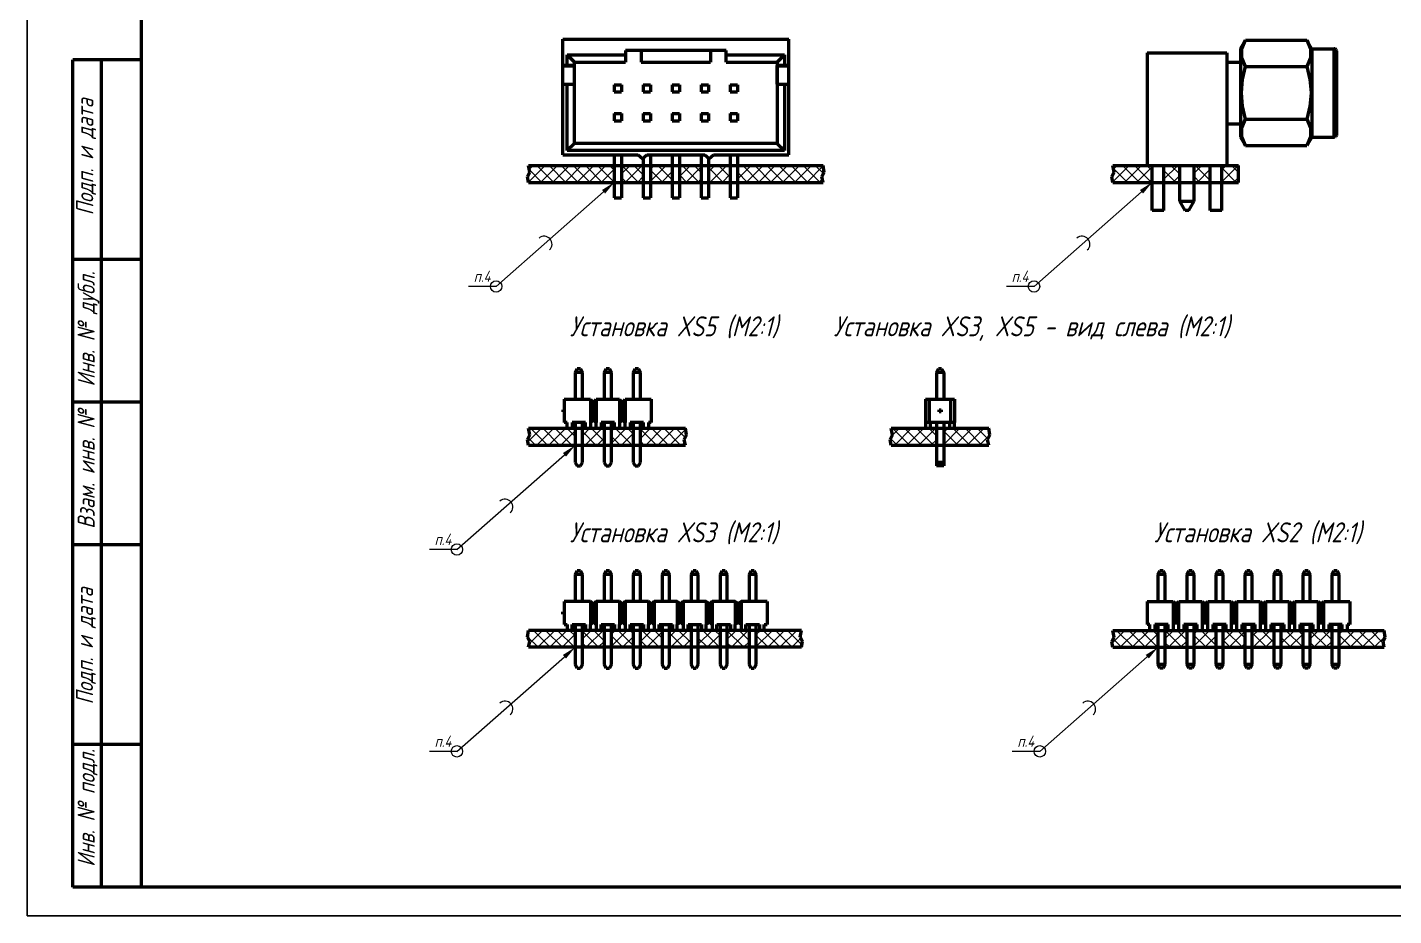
# Model space of a CAD drawing. Extents: x 260 to 1101, y 70 to 664.
# Drawn here: x 260 to 499.5, y 70 to 225.7 of the extents above; entities that cross this region are included whole.
import ezdxf

# ---------------------------------------------------------------- set-up
doc = ezdxf.new("R2010")
doc.units = 0
doc.header["$MEASUREMENT"] = 0
doc.layers.get('0').update_dxf_attribs({"linetype": 'CONTINUOUS', "lineweight": 15})
doc.layers.add('KONTUR', color=7, linetype='CONTINUOUS')
for name, color, linetype, lineweight in [('Основная', 7, 'CONTINUOUS', 50), ('текст', 7, 'CONTINUOUS', 30), ('тонкая', 7, 'CONTINUOUS', 20)]:
    doc.layers.add(name, color=color, linetype=linetype, lineweight=lineweight)
doc.styles.add('GOST type A0', font='', dxfattribs={"oblique": 15, "height": 3.5})
doc.styles.get('GOST type A0').set_extended_font_data('GOST type A')

msp = doc.modelspace()

# ---------------------------------------------------------------- hatches: boundary and pattern name
h = msp.add_hatch()
h.set_pattern_fill('ANSI37', color=256, scale=12)
h.set_pattern_definition([(45, (-1, -18.7868), (-1.06066, 1.06066), []), (135, (-1, -18.7868), (-1.06066, -1.06066), [])])
h.paths.add_polyline_path([(347.885, 201.503), (348.085, 200.343), (347.685, 199.543), (347.885, 198.543), (362.902, 198.543), (362.902, 201.503)])
h.paths.add_polyline_path([(367.982, 201.503), (364.172, 201.503), (364.172, 198.543), (367.982, 198.543)])
h.paths.add_polyline_path([(373.062, 201.503), (369.252, 201.503), (369.252, 198.543), (373.062, 198.543)])
h.paths.add_polyline_path([(378.142, 198.543), (378.142, 201.503), (374.332, 201.503), (374.332, 198.543)])
h.paths.add_polyline_path([(383.222, 198.543), (383.222, 201.503), (379.412, 201.503), (379.412, 198.543)])
h.paths.add_polyline_path([(399.509, 198.543), (399.309, 199.543), (399.709, 200.343), (399.509, 201.503), (384.492, 201.503), (384.492, 198.543)])
h = msp.add_hatch()
h.set_pattern_fill('ANSI37', color=256, scale=12)
h.set_pattern_definition([(45, (-14.0941, -32.4351), (-1.06066, 1.06066), []), (135, (-14.0941, -32.4351), (-1.06066, -1.06066), [])])
h.paths.add_polyline_path([(457.207, 198.543), (457.207, 201.503), (450.307, 201.503), (450.507, 200.343), (450.107, 199.543), (450.307, 198.543)])
h.paths.add_polyline_path([(462.037, 198.543), (462.037, 201.503), (459.247, 201.503), (459.247, 198.543)])
h.paths.add_polyline_path([(467.367, 201.503), (464.577, 201.503), (464.577, 198.543), (467.367, 198.543)])
h.paths.add_polyline_path([(472.307, 198.543), (472.307, 201.503), (469.407, 201.503), (469.407, 198.543)])
h = msp.add_hatch()
h.set_pattern_fill('ANSI37', color=256, scale=12)
h.set_pattern_definition([(45, (-8.2495, -20.5353), (-1.06066, 1.06066), []), (135, (-8.2495, -20.5353), (-1.06066, -1.06066), [])])
h.paths.add_polyline_path([(356.044, 152.474), (356.044, 155.434), (347.885, 155.434), (348.085, 154.274), (347.685, 153.474), (347.885, 152.474)])
h.paths.add_polyline_path([(361.124, 155.434), (357.314, 155.434), (357.314, 152.474), (361.124, 152.474)])
h.paths.add_polyline_path([(366.204, 152.474), (366.204, 155.434), (362.394, 155.434), (362.394, 152.474)])
h.paths.add_polyline_path([(375.379, 152.474), (375.179, 153.474), (375.579, 154.274), (375.379, 155.434), (367.474, 155.434), (367.474, 152.474)])
h = msp.add_hatch()
h.set_pattern_fill('ANSI37', color=256, scale=12)
h.set_pattern_definition([(45, (-37.4381, -21.2508), (-1.06066, 1.06066), []), (135, (-37.4381, -21.2508), (-1.06066, -1.06066), [])])
h.paths.add_polyline_path([(419.375, 152.474), (419.375, 155.434), (411.47, 155.434), (411.67, 154.274), (411.27, 153.474), (411.47, 152.474)])
h.paths.add_polyline_path([(428.55, 152.474), (428.35, 153.474), (428.75, 154.274), (428.55, 155.434), (420.645, 155.434), (420.645, 152.474)])
h = msp.add_hatch()
h.set_pattern_fill('ANSI37', color=256, scale=12)
h.set_pattern_definition([(45, (-0.4955, -5.9655), (-1.06066, 1.06066), []), (135, (-0.4955, -5.9655), (-1.06066, -1.06066), [])])
h.paths.add_polyline_path([(395.699, 117.044), (395.899, 118.044), (395.499, 118.844), (395.699, 120.004), (387.794, 120.004), (387.794, 117.044)])
h.paths.add_polyline_path([(382.714, 117.044), (386.524, 117.044), (386.524, 120.004), (382.714, 120.004)])
h.paths.add_polyline_path([(377.634, 117.044), (381.444, 117.044), (381.444, 120.004), (377.634, 120.004)])
h.paths.add_polyline_path([(376.364, 117.044), (376.364, 120.004), (372.554, 120.004), (372.554, 117.044)])
h.paths.add_polyline_path([(371.284, 117.044), (371.284, 120.004), (367.474, 120.004), (367.474, 117.044)])
h.paths.add_polyline_path([(362.394, 117.044), (366.204, 117.044), (366.204, 120.004), (362.394, 120.004)])
h.paths.add_polyline_path([(357.314, 117.044), (361.124, 117.044), (361.124, 120.004), (357.314, 120.004)])
h.paths.add_polyline_path([(356.044, 117.044), (356.044, 120.004), (347.885, 120.004), (347.685, 118.844), (348.085, 118.044), (347.885, 117.044)])
h = msp.add_hatch()
h.set_pattern_fill('ANSI37', color=256, scale=12)
h.set_pattern_definition([(45, (101.6732, -33.4655), (-1.06066, 1.06066), []), (135, (101.6732, -33.4655), (-1.06066, -1.06066), [])])
h.paths.add_polyline_path([(458.212, 117.044), (458.212, 120.004), (450.307, 120.004), (450.507, 118.844), (450.107, 118.044), (450.307, 117.044)])
h.paths.add_polyline_path([(463.292, 117.044), (463.292, 120.004), (459.482, 120.004), (459.482, 117.044)])
h.paths.add_polyline_path([(468.372, 117.044), (468.372, 120.004), (464.562, 120.004), (464.562, 117.044)])
h.paths.add_polyline_path([(473.452, 117.044), (473.452, 120.004), (469.642, 120.004), (469.642, 117.044)])
h.paths.add_polyline_path([(478.532, 117.044), (478.532, 120.004), (474.722, 120.004), (474.722, 117.044)])
h.paths.add_polyline_path([(483.612, 117.044), (483.612, 120.004), (479.802, 120.004), (479.802, 117.044)])
h.paths.add_polyline_path([(488.692, 117.044), (488.692, 120.004), (484.882, 120.004), (484.882, 117.044)])
h.paths.add_polyline_path([(497.867, 117.044), (497.667, 118.044), (498.067, 118.844), (497.867, 120.004), (489.962, 120.004), (489.962, 117.044)])

# ---------------------------------------------------------------- linework, layer by layer
for p, q in [((342.178, 180.298), (361.025, 196.891)), ((436.484, 180.298), (455.331, 196.891)), ((342.178, 180.298), (337.338, 180.298)), ((436.484, 180.298), (431.644, 180.298)), ((335.32, 134.193), (354.167, 150.785)), ((335.32, 134.193), (330.48, 134.193)), ((335.32, 98.8), (354.167, 115.392)), ((437.489, 98.8), (456.336, 115.392)), ((335.32, 98.8), (330.48, 98.8)), ((437.489, 98.8), (432.649, 98.8))]:
    msp.add_line(p, q)
for centre in [(342.178, 180.298), (436.484, 180.298), (335.32, 134.193), (335.32, 98.8), (437.489, 98.8)]:
    msp.add_circle(centre, 1)
for centre in [(350.613, 187.724), (444.919, 187.724), (343.755, 141.619), (343.755, 106.226), (445.924, 106.226)]:
    msp.add_arc(centre, 1.371, 311.36007, 131.36007)
for points in [[(361.301, 196.578), (360.75, 197.204), (362.902, 198.543)], [(455.606, 196.578), (455.056, 197.204), (457.207, 198.543)], [(354.443, 150.472), (353.892, 151.098), (356.044, 152.437)], [(354.443, 115.079), (353.892, 115.705), (356.044, 117.044)], [(456.611, 115.079), (456.061, 115.705), (458.212, 117.044)]]:
    msp.add_solid(points)
at = {"layer": 'KONTUR'}
for p, q in [((260, 70), (260, 664)), ((1101, 70), (260, 70))]:
    msp.add_line(p, q, dxfattribs=at)
at = {"layer": 'Основная'}
for p, q in [((280, 115), (280, 659)), ((353.885, 223.663), (393.509, 223.663)), ((353.885, 219.091), (353.885, 223.663)), ((393.509, 219.091), (393.509, 223.663)), ((472.707, 221.973), (473.566, 223.46)), ((472.939, 221.93), (473.566, 223.46)), ((473.566, 223.46), (484.329, 223.46)), ((484.329, 223.46), (484.954, 221.935)), ((485.187, 221.973), (484.329, 223.46)), ((355.917, 219.599), (354.647, 220.869)), ((354.647, 219.091), (354.647, 220.869)), ((354.647, 220.869), (364.858, 220.869)), ((364.858, 221.631), (364.858, 220.869)), ((382.536, 221.631), (364.858, 221.631)), ((364.858, 220.869), (364.858, 219.599)), ((367.601, 221.631), (367.601, 219.599)), ((379.793, 221.631), (379.793, 219.599)), ((382.536, 220.869), (382.536, 221.631)), ((382.536, 219.599), (382.536, 220.869)), ((382.536, 220.869), (392.747, 220.869)), ((391.477, 219.599), (392.747, 220.869)), ((392.747, 220.869), (392.747, 219.091)), ((456.307, 221.223), (456.307, 201.503)), ((456.307, 221.223), (470.307, 221.223)), ((470.307, 221.223), (470.307, 201.503)), ((472.707, 221.973), (472.707, 221.709)), ((472.707, 221.709), (472.707, 220.935)), ((472.707, 220.935), (472.707, 219.703)), ((472.941, 220.368), (472.939, 221.93)), ((484.954, 221.935), (484.956, 220.373)), ((485.187, 221.973), (485.187, 221.709)), ((485.187, 221.973), (489.107, 221.973)), ((485.187, 221.709), (485.187, 220.935)), ((485.187, 220.935), (485.187, 219.703)), ((489.211, 221.959), (489.107, 221.973)), ((489.107, 221.709), (489.107, 221.973)), ((489.107, 220.935), (489.107, 221.709)), ((489.107, 219.703), (489.107, 220.935)), ((489.307, 221.919), (489.211, 221.959)), ((489.39, 221.856), (489.307, 221.919)), ((489.454, 221.773), (489.39, 221.856)), ((489.494, 221.676), (489.454, 221.773)), ((489.507, 221.573), (489.494, 221.676)), ((489.507, 221.573), (489.507, 221.322)), ((489.507, 221.322), (489.507, 220.588)), ((489.507, 220.588), (489.507, 219.42)), ((268, 75), (268, 220)), ((280, 220), (268, 220)), ((273, 75), (273, 220)), ((353.885, 218.918), (353.885, 219.091)), ((353.885, 219.091), (354.647, 219.091)), ((355.917, 218.918), (353.885, 218.918)), ((353.885, 215.743), (353.885, 218.918)), ((355.917, 219.024), (354.647, 219.091)), ((355.917, 219.599), (364.858, 219.599)), ((355.917, 219.024), (355.917, 219.599)), ((355.917, 215.743), (355.917, 219.024)), ((355.917, 218.918), (355.917, 219.024)), ((355.917, 215.743), (355.917, 218.918)), ((367.601, 219.599), (379.793, 219.599)), ((382.536, 219.599), (391.477, 219.599)), ((391.477, 219.599), (391.477, 219.024)), ((392.747, 219.091), (391.477, 219.024)), ((391.477, 218.918), (391.477, 219.024)), ((391.477, 219.024), (391.477, 215.743)), ((393.509, 218.918), (391.477, 218.918)), ((391.477, 215.743), (391.477, 218.918)), ((392.747, 219.091), (393.509, 219.091)), ((393.509, 218.918), (393.509, 219.091)), ((393.509, 215.743), (393.509, 218.918)), ((470.307, 219.623), (472.707, 219.623)), ((472.707, 219.703), (472.707, 218.098)), ((472.707, 218.098), (472.707, 216.229)), ((473.566, 218.842), (472.941, 220.368)), ((473.046, 216.567), (473.566, 218.842)), ((473.566, 218.842), (484.329, 218.842)), ((484.956, 220.373), (484.329, 218.842)), ((484.329, 218.842), (484.849, 216.567)), ((485.187, 219.703), (485.187, 218.098)), ((485.187, 218.098), (485.187, 216.229)), ((489.107, 218.098), (489.107, 219.703)), ((489.107, 216.229), (489.107, 218.098)), ((489.507, 219.42), (489.507, 217.898)), ((353.885, 215.743), (354.647, 215.743)), ((353.885, 203.343), (353.885, 215.743)), ((354.647, 215.743), (355.917, 215.743)), ((354.647, 204.105), (354.647, 215.743)), ((355.917, 205.375), (355.917, 215.743)), ((362.902, 215.662), (364.172, 215.662)), ((362.902, 215.662), (362.902, 214.392)), ((364.172, 215.662), (364.172, 214.392)), ((367.982, 215.662), (369.252, 215.662)), ((367.982, 215.662), (367.982, 214.392)), ((369.252, 215.662), (369.252, 214.392)), ((373.062, 215.662), (374.332, 215.662)), ((373.062, 215.662), (373.062, 214.392)), ((374.332, 215.662), (374.332, 214.392)), ((378.142, 215.662), (379.412, 215.662)), ((378.142, 215.662), (378.142, 214.392)), ((379.412, 215.662), (379.412, 214.392)), ((383.222, 215.662), (384.492, 215.662)), ((383.222, 215.662), (383.222, 214.392)), ((384.492, 215.662), (384.492, 214.392)), ((391.477, 215.743), (391.477, 205.375)), ((391.477, 215.743), (392.747, 215.743)), ((392.747, 215.743), (393.509, 215.743)), ((392.747, 215.743), (392.747, 204.105)), ((393.509, 203.343), (393.509, 215.743)), ((472.707, 216.229), (472.707, 214.223)), ((472.852, 214.223), (473.046, 216.567)), ((484.849, 216.567), (485.043, 214.223)), ((485.187, 216.229), (485.187, 214.223)), ((489.107, 214.223), (489.107, 216.229)), ((489.507, 217.898), (489.507, 216.125)), ((489.507, 216.125), (489.507, 214.223)), ((362.902, 214.392), (364.172, 214.392)), ((367.982, 214.392), (369.252, 214.392)), ((373.062, 214.392), (374.332, 214.392)), ((378.142, 214.392), (379.412, 214.392)), ((383.222, 214.392), (384.492, 214.392)), ((472.707, 214.223), (472.707, 212.217)), ((472.707, 214.223), (472.852, 214.223)), ((473.043, 211.896), (472.852, 214.223)), ((485.043, 214.223), (484.852, 211.896)), ((485.187, 214.223), (485.043, 214.223)), ((485.187, 214.223), (485.043, 214.223)), ((485.187, 214.223), (485.187, 212.217)), ((489.107, 212.217), (489.107, 214.223)), ((489.107, 214.223), (489.211, 214.223)), ((489.307, 214.223), (489.494, 214.223)), ((489.507, 214.223), (489.507, 212.321)), ((472.707, 212.217), (472.707, 210.348)), ((473.566, 209.604), (473.043, 211.896)), ((484.852, 211.896), (484.329, 209.604)), ((485.187, 212.217), (485.187, 210.348)), ((489.107, 210.348), (489.107, 212.217)), ((489.507, 212.321), (489.507, 210.548)), ((362.902, 210.582), (364.172, 210.582)), ((362.902, 210.582), (362.902, 209.312)), ((362.902, 209.312), (364.172, 209.312)), ((364.172, 210.582), (364.172, 209.312)), ((367.982, 210.582), (369.252, 210.582)), ((367.982, 210.582), (367.982, 209.312)), ((367.982, 209.312), (369.252, 209.312)), ((369.252, 210.582), (369.252, 209.312)), ((373.062, 210.582), (374.332, 210.582)), ((373.062, 210.582), (373.062, 209.312)), ((373.062, 209.312), (374.332, 209.312)), ((374.332, 210.582), (374.332, 209.312)), ((378.142, 210.582), (379.412, 210.582)), ((378.142, 210.582), (378.142, 209.312)), ((378.142, 209.312), (379.412, 209.312)), ((379.412, 210.582), (379.412, 209.312)), ((383.222, 210.582), (384.492, 210.582)), ((383.222, 210.582), (383.222, 209.312)), ((383.222, 209.312), (384.492, 209.312)), ((384.492, 210.582), (384.492, 209.312)), ((470.307, 208.823), (472.707, 208.823)), ((472.707, 210.348), (472.707, 208.743)), ((472.707, 208.743), (472.707, 207.511)), ((472.939, 208.073), (473.566, 209.604)), ((473.566, 209.604), (484.329, 209.604)), ((484.329, 209.604), (484.954, 208.078)), ((485.187, 210.348), (485.187, 208.743)), ((485.187, 208.743), (485.187, 207.511)), ((489.107, 208.743), (489.107, 210.348)), ((489.107, 207.511), (489.107, 208.743)), ((489.507, 210.548), (489.507, 209.026)), ((489.507, 209.026), (489.507, 207.858)), ((472.707, 207.511), (472.707, 206.737)), ((472.707, 206.737), (472.707, 206.473)), ((472.707, 206.473), (473.566, 204.985)), ((472.941, 206.511), (472.939, 208.073)), ((473.566, 204.985), (472.941, 206.511)), ((484.956, 206.516), (484.329, 204.985)), ((485.187, 206.473), (484.329, 204.985)), ((484.954, 208.078), (484.956, 206.516)), ((485.187, 207.511), (485.187, 206.737)), ((485.187, 206.737), (485.187, 206.473)), ((485.187, 206.473), (489.107, 206.473)), ((489.107, 206.737), (489.107, 207.511)), ((489.107, 206.473), (489.107, 206.737)), ((489.211, 206.486), (489.107, 206.473)), ((489.307, 206.526), (489.211, 206.486)), ((489.39, 206.59), (489.307, 206.526)), ((489.454, 206.673), (489.39, 206.59)), ((489.494, 206.769), (489.454, 206.673)), ((489.507, 206.873), (489.494, 206.769)), ((489.507, 207.858), (489.507, 207.123)), ((489.507, 207.123), (489.507, 206.873)), ((355.917, 205.375), (354.647, 204.105)), ((392.747, 204.105), (354.647, 204.105)), ((391.477, 205.375), (355.917, 205.375)), ((391.477, 205.375), (392.747, 204.105)), ((473.566, 204.985), (484.329, 204.985)), ((347.885, 201.503), (399.509, 201.503)), ((348.085, 200.343), (347.885, 201.503)), ((353.885, 203.343), (367.093, 203.343)), ((362.902, 203.343), (362.902, 201.503)), ((362.902, 201.503), (362.902, 195.85)), ((364.172, 203.343), (364.172, 201.503)), ((364.172, 201.503), (364.172, 195.85)), ((367.093, 203.343), (367.855, 202.708)), ((367.855, 202.708), (368.617, 203.343)), ((367.982, 202.814), (367.982, 201.503)), ((367.982, 201.503), (367.982, 195.85)), ((368.617, 203.343), (378.777, 203.343)), ((369.252, 203.343), (369.252, 201.503)), ((369.252, 201.503), (369.252, 195.85)), ((373.062, 203.343), (373.062, 201.503)), ((373.062, 201.503), (373.062, 195.85)), ((374.332, 203.343), (374.332, 201.503)), ((374.332, 201.503), (374.332, 195.85)), ((378.142, 203.343), (378.142, 201.503)), ((378.142, 201.503), (378.142, 195.85)), ((378.777, 203.343), (379.539, 202.708)), ((379.412, 202.814), (379.412, 201.503)), ((379.412, 201.503), (379.412, 195.85)), ((379.539, 202.708), (380.301, 203.343)), ((380.301, 203.343), (393.509, 203.343)), ((383.222, 203.343), (383.222, 201.503)), ((383.222, 201.503), (383.222, 195.85)), ((384.492, 203.343), (384.492, 201.503)), ((384.492, 201.503), (384.492, 195.85)), ((399.709, 200.343), (399.509, 201.503)), ((450.307, 201.503), (472.307, 201.503)), ((450.507, 200.343), (450.307, 201.503)), ((457.207, 193.623), (457.207, 201.503)), ((459.247, 193.623), (459.247, 201.503)), ((462.037, 195.223), (462.037, 201.503)), ((464.577, 195.223), (464.577, 201.503)), ((467.367, 193.623), (467.367, 201.503)), ((469.407, 193.623), (469.407, 201.503)), ((472.307, 198.543), (472.307, 201.503)), ((347.685, 199.543), (348.085, 200.343)), ((347.885, 198.543), (347.685, 199.543)), ((399.309, 199.543), (399.709, 200.343)), ((399.509, 198.543), (399.309, 199.543)), ((450.107, 199.543), (450.507, 200.343)), ((450.307, 198.543), (450.107, 199.543)), ((347.885, 198.543), (399.509, 198.543)), ((450.307, 198.543), (472.307, 198.543)), ((362.902, 195.85), (364.172, 195.85)), ((367.982, 195.85), (369.252, 195.85)), ((373.062, 195.85), (374.332, 195.85)), ((378.142, 195.85), (379.412, 195.85)), ((383.222, 195.85), (384.492, 195.85)), ((462.037, 195.223), (462.081, 195.223)), ((462.961, 193.623), (462.037, 195.223)), ((462.081, 195.223), (462.208, 195.223)), ((462.208, 195.223), (462.409, 195.223)), ((462.409, 195.223), (462.672, 195.223)), ((462.672, 195.223), (462.979, 195.223)), ((462.979, 195.223), (463.307, 195.223)), ((463.307, 195.223), (463.636, 195.223)), ((463.636, 195.223), (463.942, 195.223)), ((463.654, 193.623), (464.577, 195.223)), ((463.942, 195.223), (464.205, 195.223)), ((464.205, 195.223), (464.407, 195.223)), ((464.407, 195.223), (464.534, 195.223)), ((464.534, 195.223), (464.577, 195.223)), ((459.247, 193.623), (457.207, 193.623)), ((462.973, 193.623), (462.961, 193.623)), ((463.008, 193.623), (462.973, 193.623)), ((463.063, 193.623), (463.008, 193.623)), ((463.134, 193.623), (463.063, 193.623)), ((463.218, 193.623), (463.134, 193.623)), ((463.307, 193.623), (463.218, 193.623)), ((463.397, 193.623), (463.307, 193.623)), ((463.481, 193.623), (463.397, 193.623)), ((463.552, 193.623), (463.481, 193.623)), ((463.607, 193.623), (463.552, 193.623)), ((463.642, 193.623), (463.607, 193.623)), ((463.654, 193.623), (463.642, 193.623)), ((469.407, 193.623), (467.367, 193.623)), ((280, 185), (268, 185)), ((356.396, 165.848), (356.044, 165.239)), ((356.962, 165.848), (356.396, 165.848)), ((357.314, 165.239), (356.962, 165.848)), ((361.476, 165.848), (361.124, 165.239)), ((362.042, 165.848), (361.476, 165.848)), ((362.394, 165.239), (362.042, 165.848)), ((366.556, 165.848), (366.204, 165.239)), ((367.122, 165.848), (366.556, 165.848)), ((367.474, 165.239), (367.122, 165.848)), ((419.375, 165.239), (419.727, 165.848)), ((420.294, 165.848), (419.727, 165.848)), ((420.294, 165.848), (420.645, 165.239)), ((356.044, 165.239), (356.044, 160.514)), ((357.314, 165.239), (356.044, 165.239)), ((357.314, 160.514), (357.314, 165.239)), ((362.394, 165.239), (361.124, 165.239)), ((361.124, 165.239), (361.124, 160.514)), ((362.394, 160.514), (362.394, 165.239)), ((366.204, 165.239), (366.204, 160.514)), ((367.474, 165.239), (366.204, 165.239)), ((367.474, 160.514), (367.474, 165.239)), ((419.375, 165.239), (419.375, 160.514)), ((420.645, 165.239), (419.375, 165.239)), ((420.645, 165.239), (420.645, 160.514)), ((354.139, 160.514), (354.139, 156.45)), ((354.139, 160.514), (358.711, 160.514)), ((358.711, 160.514), (358.711, 156.45)), ((358.711, 160.514), (358.958, 160.266)), ((359.479, 160.266), (359.727, 160.514)), ((359.727, 160.514), (363.791, 160.514)), ((359.727, 160.514), (359.727, 156.45)), ((363.791, 160.514), (363.791, 156.45)), ((363.791, 160.514), (364.038, 160.266)), ((364.559, 160.266), (364.807, 160.514)), ((364.807, 160.514), (369.379, 160.514)), ((364.807, 160.514), (364.807, 156.45)), ((369.379, 160.514), (369.379, 156.45)), ((417.47, 160.514), (417.47, 156.45)), ((417.47, 160.514), (418.131, 160.514)), ((418.131, 160.514), (419.375, 160.514)), ((418.131, 160.514), (421.89, 160.514)), ((418.131, 160.514), (418.131, 156.45)), ((420.645, 160.514), (421.89, 160.514)), ((421.89, 156.45), (421.89, 160.514)), ((421.89, 160.514), (422.55, 160.514)), ((422.55, 160.514), (422.55, 156.45)), ((280, 160), (268, 160)), ((353.885, 158.662), (353.885, 158.303)), ((354.139, 158.662), (353.885, 158.662)), ((354.139, 158.303), (353.885, 158.303)), ((358.958, 160.266), (358.958, 156.698)), ((358.958, 160.266), (359.219, 160.006)), ((359.219, 160.006), (359.479, 160.266)), ((359.479, 160.266), (359.479, 156.698)), ((364.038, 160.266), (364.038, 156.698)), ((364.038, 160.266), (364.299, 160.006)), ((364.299, 160.006), (364.559, 160.266)), ((364.559, 160.266), (364.559, 156.698)), ((419.838, 158.303), (419.838, 158.662)), ((419.838, 158.662), (420.183, 158.662)), ((420.183, 158.303), (419.838, 158.303)), ((420.183, 158.662), (420.183, 158.303)), ((354.64, 156.45), (354.139, 156.45)), ((354.64, 155.434), (354.64, 156.45)), ((357.853, 156.45), (355.504, 156.45)), ((355.504, 156.45), (355.504, 155.434)), ((356.044, 156.45), (356.044, 155.434)), ((357.314, 155.434), (357.314, 156.45)), ((357.853, 155.434), (357.853, 156.45)), ((358.958, 156.698), (358.711, 156.45)), ((358.711, 156.45), (358.711, 155.434)), ((359.219, 156.958), (358.958, 156.698)), ((359.479, 156.698), (359.219, 156.958)), ((359.727, 156.45), (359.479, 156.698)), ((359.727, 155.434), (359.727, 156.45)), ((360.584, 156.45), (360.584, 155.434)), ((362.933, 156.45), (360.584, 156.45)), ((361.124, 156.45), (361.124, 155.434)), ((362.394, 155.434), (362.394, 156.45)), ((362.933, 155.434), (362.933, 156.45)), ((364.038, 156.698), (363.791, 156.45)), ((363.791, 156.45), (363.791, 155.434)), ((364.299, 156.958), (364.038, 156.698)), ((364.559, 156.698), (364.299, 156.958)), ((364.807, 156.45), (364.559, 156.698)), ((364.807, 155.434), (364.807, 156.45)), ((365.664, 156.45), (365.664, 155.434)), ((368.013, 156.45), (365.664, 156.45)), ((366.204, 156.45), (366.204, 155.434)), ((367.474, 155.434), (367.474, 156.45)), ((368.013, 155.434), (368.013, 156.45)), ((368.877, 156.45), (368.877, 155.434)), ((369.379, 156.45), (368.877, 156.45)), ((417.47, 156.45), (417.47, 155.434)), ((418.131, 156.45), (417.47, 156.45)), ((421.89, 156.45), (418.131, 156.45)), ((418.334, 155.434), (418.334, 156.45)), ((419.375, 156.45), (419.375, 155.434)), ((420.645, 156.45), (420.645, 155.434)), ((421.687, 156.45), (421.687, 155.434)), ((422.55, 156.45), (421.89, 156.45)), ((422.55, 155.434), (422.55, 156.45)), ((347.685, 153.474), (348.085, 154.274)), ((347.885, 152.474), (347.685, 153.474)), ((347.885, 155.434), (375.379, 155.434)), ((348.085, 154.274), (347.885, 155.434)), ((356.044, 155.434), (356.044, 149.44)), ((357.314, 149.44), (357.314, 155.434)), ((361.124, 155.434), (361.124, 149.44)), ((362.394, 149.44), (362.394, 155.434)), ((366.204, 155.434), (366.204, 149.44)), ((367.474, 149.44), (367.474, 155.434)), ((375.179, 153.474), (375.579, 154.274)), ((375.379, 152.474), (375.179, 153.474)), ((375.579, 154.274), (375.379, 155.434)), ((411.27, 153.474), (411.67, 154.274)), ((411.47, 152.474), (411.27, 153.474)), ((411.47, 155.434), (428.55, 155.434)), ((411.67, 154.274), (411.47, 155.434)), ((419.375, 155.434), (419.375, 149.44)), ((420.645, 155.434), (420.645, 149.44)), ((428.35, 153.474), (428.75, 154.274)), ((428.55, 152.474), (428.35, 153.474)), ((428.75, 154.274), (428.55, 155.434)), ((347.885, 152.474), (375.379, 152.474)), ((411.47, 152.474), (428.55, 152.474)), ((356.044, 149.44), (356.396, 148.83)), ((356.396, 148.83), (356.962, 148.83)), ((356.962, 148.83), (357.314, 149.44)), ((361.124, 149.44), (361.476, 148.83)), ((361.476, 148.83), (362.042, 148.83)), ((362.042, 148.83), (362.394, 149.44)), ((366.204, 149.44), (366.556, 148.83)), ((366.556, 148.83), (367.122, 148.83)), ((367.122, 148.83), (367.474, 149.44)), ((420.645, 149.44), (419.375, 149.44)), ((419.375, 149.44), (419.375, 148.83)), ((420.645, 148.83), (419.375, 148.83)), ((420.645, 149.44), (420.645, 148.83)), ((280, 135), (268, 135)), ((356.044, 129.808), (356.396, 130.418)), ((356.044, 129.808), (356.044, 125.084)), ((357.314, 129.808), (356.044, 129.808)), ((356.962, 130.418), (356.396, 130.418)), ((356.962, 130.418), (357.314, 129.808)), ((357.314, 125.084), (357.314, 129.808)), ((361.124, 129.808), (361.476, 130.418)), ((361.124, 129.808), (361.124, 125.084)), ((362.394, 129.808), (361.124, 129.808)), ((362.042, 130.418), (361.476, 130.418)), ((362.042, 130.418), (362.394, 129.808)), ((362.394, 125.084), (362.394, 129.808)), ((366.204, 129.808), (366.556, 130.418)), ((366.204, 129.808), (366.204, 125.084)), ((367.474, 129.808), (366.204, 129.808)), ((367.122, 130.418), (366.556, 130.418)), ((367.122, 130.418), (367.474, 129.808)), ((367.474, 125.084), (367.474, 129.808)), ((371.284, 129.808), (371.636, 130.418)), ((371.284, 129.808), (371.284, 125.084)), ((372.554, 129.808), (371.284, 129.808)), ((372.202, 130.418), (371.636, 130.418)), ((372.202, 130.418), (372.554, 129.808)), ((372.554, 125.084), (372.554, 129.808)), ((376.364, 129.808), (376.716, 130.418)), ((376.364, 129.808), (376.364, 125.084)), ((377.634, 129.808), (376.364, 129.808)), ((377.282, 130.418), (376.716, 130.418)), ((377.282, 130.418), (377.634, 129.808)), ((377.634, 125.084), (377.634, 129.808)), ((381.444, 129.808), (381.796, 130.418)), ((381.444, 129.808), (381.444, 125.084)), ((382.714, 129.808), (381.444, 129.808)), ((382.362, 130.418), (381.796, 130.418)), ((382.362, 130.418), (382.714, 129.808)), ((382.714, 125.084), (382.714, 129.808)), ((386.524, 129.808), (386.876, 130.418)), ((386.524, 129.808), (386.524, 125.084)), ((387.794, 129.808), (386.524, 129.808)), ((387.442, 130.418), (386.876, 130.418)), ((387.442, 130.418), (387.794, 129.808)), ((387.794, 125.084), (387.794, 129.808)), ((458.564, 130.418), (458.212, 129.808)), ((458.212, 129.808), (458.212, 125.084)), ((459.482, 129.808), (458.212, 129.808)), ((459.13, 130.418), (458.564, 130.418)), ((459.482, 129.808), (459.13, 130.418)), ((459.482, 125.084), (459.482, 129.808)), ((463.644, 130.418), (463.292, 129.808)), ((463.292, 129.808), (463.292, 125.084)), ((464.562, 129.808), (463.292, 129.808)), ((464.21, 130.418), (463.644, 130.418)), ((464.562, 129.808), (464.21, 130.418)), ((464.562, 125.084), (464.562, 129.808)), ((468.724, 130.418), (468.372, 129.808)), ((468.372, 129.808), (468.372, 125.084)), ((469.642, 129.808), (468.372, 129.808)), ((469.29, 130.418), (468.724, 130.418)), ((469.642, 129.808), (469.29, 130.418)), ((469.642, 125.084), (469.642, 129.808)), ((473.804, 130.418), (473.452, 129.808)), ((473.452, 129.808), (473.452, 125.084)), ((474.722, 129.808), (473.452, 129.808)), ((474.37, 130.418), (473.804, 130.418)), ((474.722, 129.808), (474.37, 130.418)), ((474.722, 125.084), (474.722, 129.808)), ((478.884, 130.418), (478.532, 129.808)), ((478.532, 129.808), (478.532, 125.084)), ((479.802, 129.808), (478.532, 129.808)), ((479.45, 130.418), (478.884, 130.418)), ((479.802, 129.808), (479.45, 130.418)), ((479.802, 125.084), (479.802, 129.808)), ((483.964, 130.418), (483.612, 129.808)), ((483.612, 129.808), (483.612, 125.084)), ((484.882, 129.808), (483.612, 129.808)), ((484.53, 130.418), (483.964, 130.418)), ((484.882, 129.808), (484.53, 130.418)), ((484.882, 125.084), (484.882, 129.808)), ((489.044, 130.418), (488.692, 129.808)), ((488.692, 129.808), (488.692, 125.084)), ((489.962, 129.808), (488.692, 129.808)), ((489.61, 130.418), (489.044, 130.418)), ((489.962, 129.808), (489.61, 130.418)), ((489.962, 125.084), (489.962, 129.808)), ((354.139, 125.084), (354.139, 121.02)), ((358.711, 125.084), (354.139, 125.084)), ((358.711, 125.084), (358.711, 121.02)), ((358.958, 124.836), (358.711, 125.084)), ((358.958, 124.836), (358.958, 121.268)), ((359.219, 124.576), (358.958, 124.836)), ((359.479, 124.836), (359.219, 124.576)), ((359.727, 125.084), (359.479, 124.836)), ((359.479, 124.836), (359.479, 121.268)), ((363.791, 125.084), (359.727, 125.084)), ((359.727, 125.084), (359.727, 121.02)), ((363.791, 125.084), (363.791, 121.02)), ((364.038, 124.836), (363.791, 125.084)), ((364.038, 124.836), (364.038, 121.268)), ((364.299, 124.576), (364.038, 124.836)), ((364.559, 124.836), (364.299, 124.576)), ((364.807, 125.084), (364.559, 124.836)), ((364.559, 124.836), (364.559, 121.268)), ((368.871, 125.084), (364.807, 125.084)), ((364.807, 125.084), (364.807, 121.02)), ((368.871, 125.084), (368.871, 121.02)), ((369.118, 124.836), (368.871, 125.084)), ((369.118, 124.836), (369.118, 121.268)), ((369.379, 124.576), (369.118, 124.836)), ((369.639, 124.836), (369.379, 124.576)), ((369.887, 125.084), (369.639, 124.836)), ((369.639, 124.836), (369.639, 121.268)), ((373.951, 125.084), (369.887, 125.084)), ((369.887, 125.084), (369.887, 121.02)), ((373.951, 125.084), (373.951, 121.02)), ((374.198, 124.836), (373.951, 125.084)), ((374.198, 124.836), (374.198, 121.268)), ((374.459, 124.576), (374.198, 124.836)), ((374.719, 124.836), (374.459, 124.576)), ((374.967, 125.084), (374.719, 124.836)), ((374.719, 124.836), (374.719, 121.268)), ((379.031, 125.084), (374.967, 125.084)), ((374.967, 125.084), (374.967, 121.02)), ((379.031, 125.084), (379.031, 121.02)), ((379.278, 124.836), (379.031, 125.084)), ((379.278, 124.836), (379.278, 121.268)), ((379.539, 124.576), (379.278, 124.836)), ((379.799, 124.836), (379.539, 124.576)), ((380.047, 125.084), (379.799, 124.836)), ((379.799, 124.836), (379.799, 121.268)), ((384.111, 125.084), (380.047, 125.084)), ((380.047, 125.084), (380.047, 121.02)), ((384.111, 125.084), (384.111, 121.02)), ((384.358, 124.836), (384.111, 125.084)), ((384.358, 124.836), (384.358, 121.268)), ((384.619, 124.576), (384.358, 124.836)), ((384.879, 124.836), (384.619, 124.576)), ((385.127, 125.084), (384.879, 124.836)), ((384.879, 124.836), (384.879, 121.268)), ((389.699, 125.084), (385.127, 125.084)), ((385.127, 125.084), (385.127, 121.02)), ((389.699, 125.084), (389.699, 121.02)), ((456.307, 125.084), (456.307, 121.02)), ((456.307, 125.084), (460.879, 125.084)), ((460.879, 125.084), (460.879, 121.02)), ((460.879, 125.084), (461.127, 124.836)), ((461.127, 124.836), (461.127, 121.268)), ((461.127, 124.836), (461.387, 124.576)), ((461.387, 124.576), (461.648, 124.836)), ((461.648, 124.836), (461.895, 125.084)), ((461.648, 124.836), (461.648, 121.268)), ((461.895, 121.02), (461.895, 125.084)), ((461.895, 125.084), (465.959, 125.084)), ((465.959, 125.084), (465.959, 121.02)), ((465.959, 125.084), (466.207, 124.836)), ((466.207, 124.836), (466.207, 121.268)), ((466.207, 124.836), (466.467, 124.576)), ((466.467, 124.576), (466.728, 124.836)), ((466.728, 124.836), (466.975, 125.084)), ((466.728, 124.836), (466.728, 121.268)), ((466.975, 121.02), (466.975, 125.084)), ((466.975, 125.084), (471.039, 125.084)), ((471.039, 125.084), (471.039, 121.02)), ((471.039, 125.084), (471.287, 124.836)), ((471.287, 124.836), (471.287, 121.268)), ((471.287, 124.836), (471.547, 124.576)), ((471.547, 124.576), (471.808, 124.836)), ((471.808, 124.836), (472.055, 125.084)), ((471.808, 124.836), (471.808, 121.268)), ((472.055, 121.02), (472.055, 125.084)), ((472.055, 125.084), (476.119, 125.084)), ((476.119, 125.084), (476.119, 121.02)), ((476.119, 125.084), (476.367, 124.836)), ((476.367, 124.836), (476.367, 121.268)), ((476.367, 124.836), (476.627, 124.576)), ((476.627, 124.576), (476.888, 124.836)), ((476.888, 124.836), (477.135, 125.084)), ((476.888, 124.836), (476.888, 121.268)), ((477.135, 121.02), (477.135, 125.084)), ((477.135, 125.084), (481.199, 125.084)), ((481.199, 125.084), (481.199, 121.02)), ((481.199, 125.084), (481.447, 124.836)), ((481.447, 124.836), (481.447, 121.268)), ((481.447, 124.836), (481.707, 124.576)), ((481.707, 124.576), (481.968, 124.836)), ((481.968, 124.836), (482.215, 125.084)), ((481.968, 124.836), (481.968, 121.268)), ((482.215, 121.02), (482.215, 125.084)), ((482.215, 125.084), (486.279, 125.084)), ((486.279, 125.084), (486.279, 121.02)), ((486.279, 125.084), (486.527, 124.836)), ((486.527, 124.836), (486.527, 121.268)), ((486.527, 124.836), (486.787, 124.576)), ((486.787, 124.576), (487.048, 124.836)), ((487.048, 124.836), (487.295, 125.084)), ((487.048, 124.836), (487.048, 121.268)), ((487.295, 121.02), (487.295, 125.084)), ((487.295, 125.084), (491.867, 125.084)), ((491.867, 125.084), (491.867, 121.02)), ((353.885, 122.873), (353.885, 123.231)), ((354.139, 123.231), (353.885, 123.231)), ((354.139, 122.873), (353.885, 122.873)), ((347.685, 118.844), (347.885, 120.004)), ((395.699, 120.004), (347.885, 120.004)), ((354.139, 121.02), (354.64, 121.02)), ((354.64, 121.02), (354.64, 120.004)), ((355.504, 120.004), (355.504, 121.02)), ((355.504, 121.02), (357.853, 121.02)), ((356.044, 121.02), (356.044, 120.004)), ((356.044, 120.004), (356.044, 114.01)), ((357.314, 120.004), (357.314, 121.02)), ((357.314, 114.01), (357.314, 120.004)), ((357.853, 121.02), (357.853, 120.004)), ((358.711, 121.02), (358.958, 121.268)), ((358.711, 120.004), (358.711, 121.02)), ((358.958, 121.268), (359.219, 121.528)), ((359.219, 121.528), (359.479, 121.268)), ((359.479, 121.268), (359.727, 121.02)), ((359.727, 121.02), (359.727, 120.004)), ((360.584, 120.004), (360.584, 121.02)), ((360.584, 121.02), (362.933, 121.02)), ((361.124, 121.02), (361.124, 120.004)), ((361.124, 120.004), (361.124, 114.01)), ((362.394, 120.004), (362.394, 121.02)), ((362.394, 114.01), (362.394, 120.004)), ((362.933, 121.02), (362.933, 120.004)), ((363.791, 121.02), (364.038, 121.268)), ((363.791, 120.004), (363.791, 121.02)), ((364.038, 121.268), (364.299, 121.528)), ((364.299, 121.528), (364.559, 121.268)), ((364.559, 121.268), (364.807, 121.02)), ((364.807, 121.02), (364.807, 120.004)), ((365.664, 120.004), (365.664, 121.02)), ((365.664, 121.02), (368.013, 121.02)), ((366.204, 121.02), (366.204, 120.004)), ((366.204, 120.004), (366.204, 114.01)), ((367.474, 120.004), (367.474, 121.02)), ((367.474, 114.01), (367.474, 120.004)), ((368.013, 121.02), (368.013, 120.004)), ((368.871, 121.02), (369.118, 121.268)), ((368.871, 120.004), (368.871, 121.02)), ((369.118, 121.268), (369.379, 121.528)), ((369.379, 121.528), (369.639, 121.268)), ((369.639, 121.268), (369.887, 121.02)), ((369.887, 121.02), (369.887, 120.004)), ((370.744, 120.004), (370.744, 121.02)), ((370.744, 121.02), (373.093, 121.02)), ((371.284, 121.02), (371.284, 120.004)), ((371.284, 120.004), (371.284, 114.01)), ((372.554, 120.004), (372.554, 121.02)), ((372.554, 114.01), (372.554, 120.004)), ((373.093, 121.02), (373.093, 120.004)), ((373.951, 121.02), (374.198, 121.268)), ((373.951, 120.004), (373.951, 121.02)), ((374.198, 121.268), (374.459, 121.528)), ((374.459, 121.528), (374.719, 121.268)), ((374.719, 121.268), (374.967, 121.02)), ((374.967, 121.02), (374.967, 120.004)), ((375.824, 120.004), (375.824, 121.02)), ((375.824, 121.02), (378.173, 121.02)), ((376.364, 121.02), (376.364, 120.004)), ((376.364, 120.004), (376.364, 114.01)), ((377.634, 120.004), (377.634, 121.02)), ((377.634, 114.01), (377.634, 120.004)), ((378.173, 121.02), (378.173, 120.004)), ((379.031, 121.02), (379.278, 121.268)), ((379.031, 120.004), (379.031, 121.02)), ((379.278, 121.268), (379.539, 121.528)), ((379.539, 121.528), (379.799, 121.268)), ((379.799, 121.268), (380.047, 121.02)), ((380.047, 121.02), (380.047, 120.004)), ((380.904, 120.004), (380.904, 121.02)), ((380.904, 121.02), (383.253, 121.02)), ((381.444, 121.02), (381.444, 120.004)), ((381.444, 120.004), (381.444, 114.01)), ((382.714, 120.004), (382.714, 121.02)), ((382.714, 114.01), (382.714, 120.004)), ((383.253, 121.02), (383.253, 120.004)), ((384.111, 121.02), (384.358, 121.268)), ((384.111, 120.004), (384.111, 121.02)), ((384.358, 121.268), (384.619, 121.528)), ((384.619, 121.528), (384.879, 121.268)), ((384.879, 121.268), (385.127, 121.02)), ((385.127, 121.02), (385.127, 120.004)), ((385.984, 120.004), (385.984, 121.02)), ((385.984, 121.02), (388.333, 121.02)), ((386.524, 121.02), (386.524, 120.004)), ((386.524, 120.004), (386.524, 114.01)), ((387.794, 120.004), (387.794, 121.02)), ((387.794, 114.01), (387.794, 120.004)), ((388.333, 121.02), (388.333, 120.004)), ((389.197, 120.004), (389.197, 121.02)), ((389.197, 121.02), (389.699, 121.02)), ((395.499, 118.844), (395.699, 120.004)), ((450.307, 120.004), (497.867, 120.004)), ((450.507, 118.844), (450.307, 120.004)), ((456.809, 121.02), (456.307, 121.02)), ((456.809, 120.004), (456.809, 121.02)), ((460.022, 121.02), (457.673, 121.02)), ((457.673, 121.02), (457.673, 120.004)), ((458.212, 121.02), (458.212, 120.004)), ((458.212, 120.004), (458.212, 114.01)), ((459.482, 120.004), (459.482, 121.02)), ((459.482, 114.01), (459.482, 120.004)), ((460.022, 120.004), (460.022, 121.02)), ((461.127, 121.268), (460.879, 121.02)), ((460.879, 121.02), (460.879, 120.004)), ((461.387, 121.528), (461.127, 121.268)), ((461.648, 121.268), (461.387, 121.528)), ((461.895, 121.02), (461.648, 121.268)), ((461.895, 120.004), (461.895, 121.02)), ((465.102, 121.02), (462.753, 121.02)), ((462.753, 121.02), (462.753, 120.004)), ((463.292, 121.02), (463.292, 120.004)), ((463.292, 120.004), (463.292, 114.01)), ((464.562, 120.004), (464.562, 121.02)), ((464.562, 114.01), (464.562, 120.004)), ((465.102, 120.004), (465.102, 121.02)), ((466.207, 121.268), (465.959, 121.02)), ((465.959, 121.02), (465.959, 120.004)), ((466.467, 121.528), (466.207, 121.268)), ((466.728, 121.268), (466.467, 121.528)), ((466.975, 121.02), (466.728, 121.268)), ((466.975, 120.004), (466.975, 121.02)), ((467.833, 121.02), (467.833, 120.004)), ((470.182, 121.02), (467.833, 121.02)), ((468.372, 121.02), (468.372, 120.004)), ((468.372, 120.004), (468.372, 114.01)), ((469.642, 120.004), (469.642, 121.02)), ((469.642, 114.01), (469.642, 120.004)), ((470.182, 120.004), (470.182, 121.02)), ((471.287, 121.268), (471.039, 121.02)), ((471.039, 121.02), (471.039, 120.004)), ((471.547, 121.528), (471.287, 121.268)), ((471.808, 121.268), (471.547, 121.528)), ((472.055, 121.02), (471.808, 121.268)), ((472.055, 120.004), (472.055, 121.02)), ((472.913, 121.02), (472.913, 120.004)), ((475.262, 121.02), (472.913, 121.02)), ((473.452, 121.02), (473.452, 120.004)), ((473.452, 120.004), (473.452, 114.01)), ((474.722, 120.004), (474.722, 121.02)), ((474.722, 114.01), (474.722, 120.004)), ((475.262, 120.004), (475.262, 121.02)), ((476.367, 121.268), (476.119, 121.02)), ((476.119, 121.02), (476.119, 120.004)), ((476.627, 121.528), (476.367, 121.268)), ((476.888, 121.268), (476.627, 121.528)), ((477.135, 121.02), (476.888, 121.268)), ((477.135, 120.004), (477.135, 121.02)), ((477.993, 121.02), (477.993, 120.004)), ((480.342, 121.02), (477.993, 121.02)), ((478.532, 121.02), (478.532, 120.004)), ((478.532, 120.004), (478.532, 114.01)), ((479.802, 120.004), (479.802, 121.02)), ((479.802, 114.01), (479.802, 120.004)), ((480.342, 120.004), (480.342, 121.02)), ((481.447, 121.268), (481.199, 121.02)), ((481.199, 121.02), (481.199, 120.004)), ((481.707, 121.528), (481.447, 121.268)), ((481.968, 121.268), (481.707, 121.528)), ((482.215, 121.02), (481.968, 121.268)), ((482.215, 120.004), (482.215, 121.02)), ((483.073, 121.02), (483.073, 120.004)), ((485.422, 121.02), (483.073, 121.02)), ((483.612, 121.02), (483.612, 120.004)), ((483.612, 120.004), (483.612, 114.01)), ((484.882, 120.004), (484.882, 121.02)), ((484.882, 114.01), (484.882, 120.004)), ((485.422, 120.004), (485.422, 121.02)), ((486.527, 121.268), (486.279, 121.02)), ((486.279, 121.02), (486.279, 120.004)), ((486.787, 121.528), (486.527, 121.268)), ((487.048, 121.268), (486.787, 121.528)), ((487.295, 121.02), (487.048, 121.268)), ((487.295, 120.004), (487.295, 121.02)), ((488.153, 121.02), (488.153, 120.004)), ((490.502, 121.02), (488.153, 121.02)), ((488.692, 121.02), (488.692, 120.004)), ((488.692, 120.004), (488.692, 114.01)), ((489.962, 120.004), (489.962, 121.02)), ((489.962, 114.01), (489.962, 120.004)), ((490.502, 120.004), (490.502, 121.02)), ((491.366, 121.02), (491.366, 120.004)), ((491.867, 121.02), (491.366, 121.02)), ((498.067, 118.844), (497.867, 120.004)), ((348.085, 118.044), (347.685, 118.844)), ((347.885, 117.044), (348.085, 118.044)), ((395.899, 118.044), (395.499, 118.844)), ((395.699, 117.044), (395.899, 118.044)), ((450.107, 118.044), (450.507, 118.844)), ((450.307, 117.044), (450.107, 118.044)), ((497.667, 118.044), (498.067, 118.844)), ((497.867, 117.044), (497.667, 118.044)), ((280, 75), (280, 115)), ((395.699, 117.044), (347.885, 117.044)), ((450.307, 117.044), (497.867, 117.044)), ((356.044, 114.01), (356.396, 113.4)), ((356.396, 113.4), (356.962, 113.4)), ((356.962, 113.4), (357.314, 114.01)), ((361.124, 114.01), (361.476, 113.4)), ((361.476, 113.4), (362.042, 113.4)), ((362.042, 113.4), (362.394, 114.01)), ((366.204, 114.01), (366.556, 113.4)), ((366.556, 113.4), (367.122, 113.4)), ((367.122, 113.4), (367.474, 114.01)), ((371.284, 114.01), (371.636, 113.4)), ((371.636, 113.4), (372.202, 113.4)), ((372.202, 113.4), (372.554, 114.01)), ((376.364, 114.01), (376.716, 113.4)), ((376.716, 113.4), (377.282, 113.4)), ((377.282, 113.4), (377.634, 114.01)), ((381.444, 114.01), (381.796, 113.4)), ((381.796, 113.4), (382.362, 113.4)), ((382.362, 113.4), (382.714, 114.01)), ((386.524, 114.01), (386.876, 113.4)), ((386.876, 113.4), (387.442, 113.4)), ((387.442, 113.4), (387.794, 114.01)), ((459.482, 114.01), (458.212, 114.01)), ((458.212, 114.01), (458.564, 113.4)), ((459.13, 113.4), (458.564, 113.4)), ((459.13, 113.4), (459.482, 114.01)), ((464.562, 114.01), (463.292, 114.01)), ((463.292, 114.01), (463.644, 113.4)), ((464.21, 113.4), (463.644, 113.4)), ((464.21, 113.4), (464.562, 114.01)), ((469.642, 114.01), (468.372, 114.01)), ((468.372, 114.01), (468.724, 113.4)), ((469.29, 113.4), (468.724, 113.4)), ((469.29, 113.4), (469.642, 114.01)), ((474.722, 114.01), (473.452, 114.01)), ((473.452, 114.01), (473.804, 113.4)), ((474.37, 113.4), (473.804, 113.4)), ((474.37, 113.4), (474.722, 114.01)), ((479.802, 114.01), (478.532, 114.01)), ((478.532, 114.01), (478.884, 113.4)), ((479.45, 113.4), (478.884, 113.4)), ((479.45, 113.4), (479.802, 114.01)), ((484.882, 114.01), (483.612, 114.01)), ((483.612, 114.01), (483.964, 113.4)), ((484.53, 113.4), (483.964, 113.4)), ((484.53, 113.4), (484.882, 114.01)), ((489.962, 114.01), (488.692, 114.01)), ((488.692, 114.01), (489.044, 113.4)), ((489.61, 113.4), (489.044, 113.4)), ((489.61, 113.4), (489.962, 114.01)), ((280, 100), (268, 100)), ((1096, 75), (268, 75))]:
    msp.add_line(p, q, dxfattribs=at)

# ---------------------------------------------------------------- texts
at = {"char_height": 2, "attachment_point": 1, "style": 'GOST type A0'}
for insert in [(338.252, 183.078), (432.558, 183.078), (331.394, 136.972), (331.394, 101.579), (433.563, 101.579)]:
    msp.add_mtext_dynamic_manual_height_columns('п.4', width=7.67475, gutter_width=17.5, heights=[3.099], dxfattribs=dict(at, insert=insert))
at = {"layer": 'текст', "style": 'GOST type A0', "oblique": 15}
for s, p in [('Подп. и дата', (271.574, 192.77)), ('Инв. № дубл.', (271.818, 162.745)), ('Взам. инв. №', (271.818, 137.818)), ('Подп. и дата', (271.524, 107.034)), ('Инв. № подл.', (271.818, 78.567))]:
    msp.add_text(s, height=3, rotation=90, dxfattribs=at).set_placement(p)
at = {"layer": 'тонкая', "style": 'GOST type A0', "oblique": 15}
for s, p in [('Установка XS5 (M2:1) ', (355.105, 171.555)), ('Установка XS3, XS5 - вид слева (M2:1) ', (401.35, 171.555)), ('Установка XS3 (M2:1) ', (355.105, 135.445)), ('Установка XS2 (M2:1) ', (457.528, 135.445))]:
    msp.add_text(s, height=3.5, dxfattribs=at).set_placement(p)

doc.saveas('drawing.dxf')
